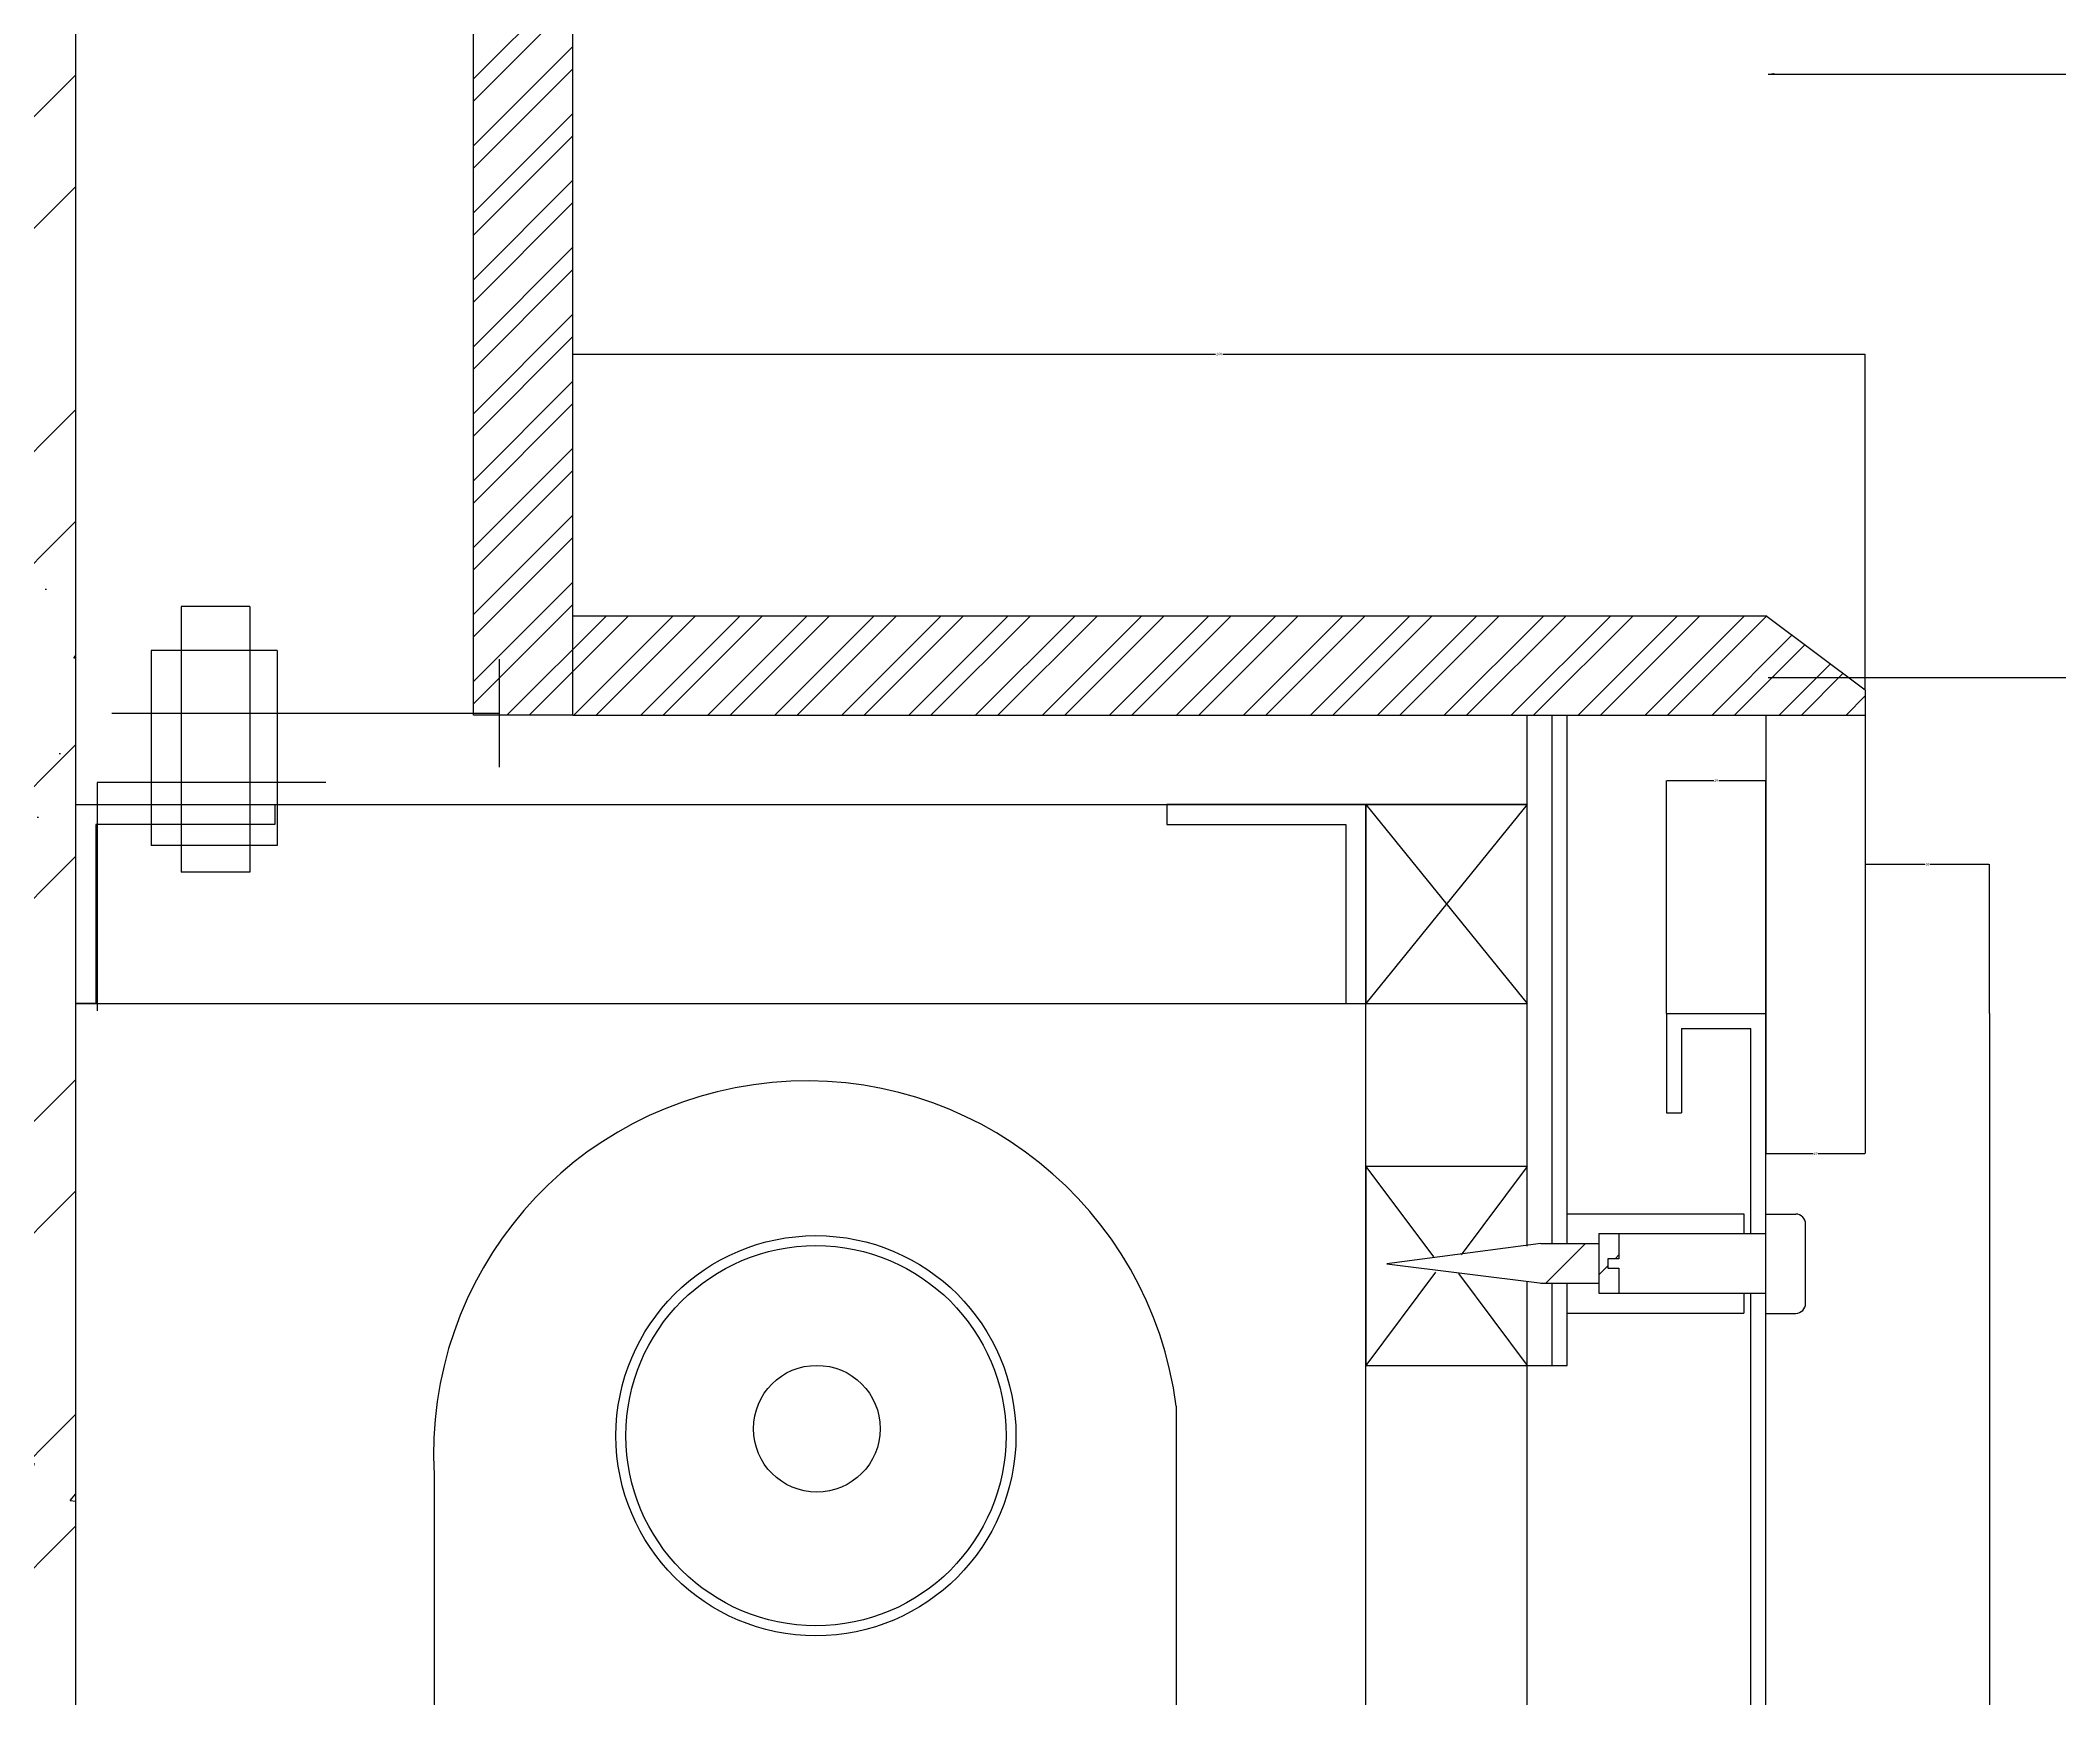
# Model space of a CAD drawing. Header units: metres. Extents: x -147314 to -144521, y -159478 to -156803.
# Drawn here: x -146699 to -145886, y -158114 to -157447 of the extents above; entities that cross this region are included whole.
import ezdxf

# ---------------------------------------------------------------- set-up
doc = ezdxf.new("R2010")
doc.units = ezdxf.units.M
for name, color, linetype in [('10', 8, 'Continuous'), ('10地线纹理填充', 8, 'Continuous'), ('15', 2, 'Continuous'), ('17', 1, 'Continuous'), ('3', 2, 'Continuous'), ('5', 3, 'Continuous'), ('6', 1, 'Continuous'), ('7', 7, 'Continuous'), ('窗线', 3, 'Continuous'), ('结构', 3, 'Continuous')]:
    doc.layers.add(name, color=color, linetype=linetype)
doc.dimstyles.get("Standard").update_dxf_attribs({"dimtxt": 2.5, "dimasz": 2.5, "dimexe": 1.25, "dimexo": 0.625, "dimtad": 1, "dimcen": 2.5, "dimazin": 3, "dimtfac": 1, "dimtmove": 0, "dimatfit": 3})

# ---------------------------------------------------------------- blocks, each defined once
blk = doc.blocks.new('40Χ40')
at = {"layer": '6'}
for p, q in [((-10.35, 51.26), (-6.35, 51.26)), ((-10.35, 15.26), (-10.35, 51.26)), ((-6.35, 51.26), (-6.35, 11.26)), ((-46.35, 15.26), (-10.35, 15.26)), ((-46.35, 11.26), (-46.35, 15.26)), ((-6.35, 11.26), (-46.35, 11.26))]:
    blk.add_line(p, q, dxfattribs=at)
blk = doc.blocks.new('_CLOSEDFILLED')
at = {"color": 0, "linetype": 'BYBLOCK'}
blk.add_solid([(-1, 0.2), (0, 0), (-1, -0.2)], dxfattribs=at)
blk = doc.blocks.new('*D1')
for p, q in [((-146484.43, -157678.35), (-146484.43, -157573.07)), ((-146484.18, -157573.07), (-146225.93, -157573.07)), ((-146222.93, -157573.07), (-145964.68, -157573.07)), ((-145964.43, -157708.35), (-145964.43, -157573.07))]:
    blk.add_line(p, q)
at = {"layer": 'Defpoints'}
for p in [(-146484.43, -157573.07), (-146484.43, -157678.35), (-145964.43, -157708.35)]:
    blk.add_point(p, dxfattribs=at)
at = {"layer": '7', "xscale": 0.25, "yscale": 0.25, "rotation": 180}
blk.add_blockref('_CLOSEDFILLED', (-146484.43, -157573.07), dxfattribs=at)
at = {"layer": '7', "xscale": 0.25, "yscale": 0.25}
blk.add_blockref('_CLOSEDFILLED', (-145964.43, -157573.07), dxfattribs=at)
at = {"layer": '7', "insert": (-146224.43, -157573.07), "char_height": 1, "attachment_point": 5}
blk.add_mtext('260', dxfattribs=at)
blk = doc.blocks.new('*D2')
for p, q in [((-145914.43, -157838.35), (-145914.43, -158468.09)), ((-145960.43, -158468.09), (-146004.68, -158468.09)), ((-146004.43, -159097.83), (-146004.43, -158468.09)), ((-145914.18, -158468.09), (-145958.43, -158468.09))]:
    blk.add_line(p, q)
at = {"layer": 'Defpoints'}
for p in [(-145914.43, -157838.35), (-145914.43, -158468.09), (-146004.43, -159097.83)]:
    blk.add_point(p, dxfattribs=at)
at = {"layer": '7', "xscale": 0.25, "yscale": 0.25}
blk.add_blockref('_CLOSEDFILLED', (-146004.43, -158468.09), dxfattribs=at)
at = {"layer": '7', "xscale": 0.25, "yscale": 0.25, "rotation": 180}
blk.add_blockref('_CLOSEDFILLED', (-145914.43, -158468.09), dxfattribs=at)
at = {"layer": '7', "insert": (-145959.43, -158468.09), "char_height": 1, "attachment_point": 5}
blk.add_mtext('90', dxfattribs=at)
blk = doc.blocks.new('*D5')
for p, q in [((-146044.43, -157838.35), (-146044.43, -157744.64)), ((-146044.18, -157744.64), (-146025.43, -157744.64)), ((-146023.43, -157744.64), (-146004.68, -157744.64)), ((-146004.43, -157838.35), (-146004.43, -157744.64))]:
    blk.add_line(p, q)
at = {"layer": 'Defpoints'}
for p in [(-146044.43, -157744.64), (-146044.43, -157838.35), (-146004.43, -157838.35)]:
    blk.add_point(p, dxfattribs=at)
at = {"layer": '7', "xscale": 0.25, "yscale": 0.25, "rotation": 180}
blk.add_blockref('_CLOSEDFILLED', (-146044.43, -157744.64), dxfattribs=at)
at = {"layer": '7', "xscale": 0.25, "yscale": 0.25}
blk.add_blockref('_CLOSEDFILLED', (-146004.43, -157744.64), dxfattribs=at)
at = {"layer": '7', "insert": (-146024.43, -157744.64), "char_height": 1, "attachment_point": 5}
blk.add_mtext('20', dxfattribs=at)
blk = doc.blocks.new('*D6')
for p, q in [((-146004.43, -157718.35), (-146004.43, -157894.64)), ((-145964.43, -157718.35), (-145964.43, -157894.64)), ((-146004.18, -157894.64), (-145985.43, -157894.64)), ((-145983.43, -157894.64), (-145964.68, -157894.64))]:
    blk.add_line(p, q)
at = {"layer": 'Defpoints'}
for p in [(-146004.43, -157718.35), (-145964.43, -157718.35), (-146004.43, -157894.64)]:
    blk.add_point(p, dxfattribs=at)
at = {"layer": '7', "xscale": 0.25, "yscale": 0.25, "rotation": 180}
blk.add_blockref('_CLOSEDFILLED', (-146004.43, -157894.64), dxfattribs=at)
at = {"layer": '7', "xscale": 0.25, "yscale": 0.25}
blk.add_blockref('_CLOSEDFILLED', (-145964.43, -157894.64), dxfattribs=at)
at = {"layer": '7', "insert": (-145984.43, -157894.64), "char_height": 1, "attachment_point": 5}
blk.add_mtext('20', dxfattribs=at)
blk = doc.blocks.new('*D8')
for p, q in [((-145964.43, -157718.35), (-145964.43, -157778.35)), ((-145964.18, -157778.35), (-145940.43, -157778.35)), ((-145938.43, -157778.35), (-145914.68, -157778.35)), ((-145914.43, -157838.35), (-145914.43, -157778.35))]:
    blk.add_line(p, q)
at = {"layer": 'Defpoints'}
for p in [(-145964.43, -157718.35), (-145964.43, -157778.35), (-145914.43, -157838.35)]:
    blk.add_point(p, dxfattribs=at)
at = {"layer": '7', "xscale": 0.25, "yscale": 0.25, "rotation": 180}
blk.add_blockref('_CLOSEDFILLED', (-145964.43, -157778.35), dxfattribs=at)
at = {"layer": '7', "xscale": 0.25, "yscale": 0.25}
blk.add_blockref('_CLOSEDFILLED', (-145914.43, -157778.35), dxfattribs=at)
at = {"layer": '7', "insert": (-145939.43, -157778.35), "char_height": 1, "attachment_point": 5}
blk.add_mtext('60', dxfattribs=at)

msp = doc.modelspace()

# ---------------------------------------------------------------- hatches: boundary and pattern name
at = {"layer": '10'}
h = msp.add_hatch(dxfattribs=at)
h.set_pattern_fill('AR-CONC')
h.paths.add_polyline_path([(-147164.43, -159478.35), (-146684.43, -159478.35), (-146684.43, -156802.58), (-147164.43, -156802.58)])
h = msp.add_hatch(dxfattribs=at)
h.set_pattern_fill('ANSI32', scale=10)
h.paths.add_polyline_path([(-146684.43, -156802.58), (-147164.43, -156802.58), (-147164.43, -159478.35), (-146684.43, -159478.35)])
h = msp.add_hatch(dxfattribs=at)
h.set_pattern_fill('ANSI32', scale=2)
h.paths.add_polyline_path([(-146484.43, -156802.58), (-146524.43, -156802.58), (-146524.43, -157717.64), (-146514.03, -157717.64), (-146514.03, -157718.35), (-146484.43, -157718.35)])
h.paths.add_polyline_path([(-145964.43, -157718.35), (-145964.43, -157708.35), (-146004.43, -157678.35), (-146484.43, -157678.35), (-146484.43, -157718.35)])
at = {"layer": '10地线纹理填充'}
h = msp.add_hatch(dxfattribs=at)
h.set_pattern_fill('ANSI31', scale=4)
h.paths.add_polyline_path([(-146063.59, -157937.04), (-146063.59, -157926.89), (-146071.59, -157926.89), (-146071.59, -157950.89), (-146063.59, -157950.89), (-146063.59, -157940.76), (-146067.97, -157940.76), (-146067.97, -157937.04)])
h = msp.add_hatch(dxfattribs=at)
h.set_pattern_fill('ANSI31', scale=48)
h.paths.add_polyline_path([(-146094.4, -157946.89), (-146071.59, -157946.89), (-146071.59, -157930.89), (-146094.93, -157930.89), (-146157.01, -157939.06)])

# ---------------------------------------------------------------- linework, layer by layer
at = {"layer": '10'}
for p, q in [((-146684.43, -157754.35), (-146100.43, -157754.35)), ((-146165.43, -159398.35), (-146165.43, -157754.35)), ((-146684.43, -157834.35), (-146100.43, -157834.35)), ((-146241.7, -157996.36), (-146242.07, -159290.56)), ((-146540.25, -158024), (-146540.25, -159290.56))]:
    msp.add_line(p, q, dxfattribs=at)
for centre, radius in [((-146386.65, -158008.19), 80.47), ((-146386.65, -158008.19), 76.47), ((-146386.29, -158005.38), 25.49)]:
    msp.add_circle(centre, radius, dxfattribs=at)
msp.add_arc((-146390.48, -158015.48), 150.01, 7.32, 183.26, dxfattribs=at)
at = {"layer": '15'}
for p, q in [((-146484.43, -157678.35), (-146004.43, -157678.35)), ((-145964.43, -157708.35), (-146004.43, -157678.35)), ((-145964.43, -157708.35), (-145964.43, -157718.35)), ((-146484.43, -157718.35), (-145964.43, -157718.35))]:
    msp.add_line(p, q, dxfattribs=at)
at = {"layer": '17'}
for p, q in [((-146100.43, -157931.62), (-146100.43, -157718.35)), ((-146090.43, -157930.89), (-146090.43, -157718.35)), ((-146084.43, -157930.89), (-146084.43, -157718.35)), ((-146100.43, -157754.35), (-146165.43, -157834.35)), ((-146165.43, -157754.35), (-146100.43, -157834.35)), ((-146100.43, -157754.35), (-146165.43, -157754.35)), ((-146165.43, -157754.35), (-146165.43, -157834.35)), ((-146165.43, -157834.35), (-146100.43, -157834.35)), ((-146044.43, -157838.35), (-146044.43, -157878.35)), ((-146044.43, -157838.35), (-146004.43, -157838.35)), ((-146038.43, -157844.35), (-146038.43, -157878.35)), ((-146038.43, -157844.35), (-146010.43, -157844.35)), ((-146010.43, -157926.89), (-146010.43, -157844.35)), ((-146004.43, -159097.83), (-146004.43, -157838.35)), ((-146044.43, -157878.35), (-146038.43, -157878.35)), ((-146084.53, -157918.89), (-146013.27, -157918.89)), ((-146013.27, -157918.89), (-146013.27, -157926.89)), ((-146004.43, -157919.05), (-145992.43, -157919.05)), ((-145988.43, -157954.98), (-145988.43, -157923.05)), ((-145988.43, -157954.98), (-145988.43, -157923.05)), ((-146094.93, -157930.89), (-146157.01, -157939.06)), ((-146094.93, -157930.89), (-146071.59, -157930.89)), ((-146157.01, -157939.06), (-146094.4, -157946.89)), ((-146100.43, -158958.15), (-146100.43, -157946.14)), ((-146094.93, -157946.89), (-146071.59, -157946.89)), ((-146090.43, -157979.89), (-146090.43, -157946.89)), ((-146084.43, -157979.89), (-146084.43, -157946.89)), ((-146013.27, -157950.89), (-146013.27, -157958.89)), ((-146010.43, -159091.83), (-146010.43, -157950.89)), ((-146084.53, -157958.89), (-146013.27, -157958.89)), ((-146004.43, -157958.98), (-145992.43, -157958.98)), ((-146100.43, -157979.89), (-146084.43, -157979.89))]:
    msp.add_line(p, q, dxfattribs=at)
msp.add_lwpolyline([(-146100.43, -157931.94), (-146100.43, -157899.89), (-146165.43, -157899.89), (-146165.43, -157979.89), (-146100.43, -157979.89), (-146100.43, -157946.46)], dxfattribs=at)
for centre, start, end in [((-145992.43, -157923.05), 0, 90), ((-145992.43, -157923.05), 0, 90), ((-145992.43, -157954.98), 270, 0), ((-145992.43, -157954.98), 270, 0)]:
    msp.add_arc(centre, 4, start, end, dxfattribs=at)
at = {"layer": '3'}
msp.add_line((-146684.43, -159478.35), (-146684.43, -156802.58), dxfattribs=at)
at = {"layer": '5'}
for p, q in [((-146524.43, -157718.35), (-146524.43, -156802.58)), ((-146484.43, -157718.35), (-146484.43, -156802.58)), ((-146484.43, -157718.35), (-146524.43, -157718.35)), ((-146484.43, -157718.35), (-145964.43, -157718.35))]:
    msp.add_line(p, q, dxfattribs=at)
at = {"layer": '6'}
for p, q in [((-146165.43, -157899.89), (-146138.16, -157936.25)), ((-146100.43, -157899.89), (-146127.1, -157935.45)), ((-146071.59, -157926.89), (-146013.27, -157926.89)), ((-146071.59, -157926.89), (-146004.63, -157926.89)), ((-146070.93, -157926.89), (-146004.43, -157926.89)), ((-146137.36, -157942.46), (-146165.43, -157979.89)), ((-146128.1, -157943), (-146100.43, -157979.89)), ((-146071.59, -157950.89), (-146013.27, -157950.89)), ((-146070.93, -157950.89), (-146004.43, -157950.89)), ((-146070.93, -157950.89), (-146004.43, -157950.89))]:
    msp.add_line(p, q, dxfattribs=at)
at = {"layer": '7'}
msp.add_line((-146044.43, -157838.35), (-146044.43, -157768.14), dxfattribs=at)
at = {"layer": '窗线'}
for p, q in [((-146642.07, -157674.7), (-146642.07, -157781.49)), ((-146614.49, -157674.7), (-146642.07, -157674.7)), ((-146614.49, -157674.7), (-146614.49, -157781.49)), ((-146654.2, -157692.34), (-146654.2, -157770.78)), ((-146603.46, -157692.34), (-146654.2, -157692.34)), ((-146603.46, -157692.34), (-146603.46, -157770.78)), ((-146603.46, -157770.78), (-146654.2, -157770.78)), ((-146614.49, -157781.49), (-146642.07, -157781.49))]:
    msp.add_line(p, q, dxfattribs=at)
for points in [[(-146514.03, -157739.33), (-146514.03, -157695.86)], [(-146513.79, -157717.64), (-146670.03, -157717.64)], [(-146583.89, -157745.39), (-146675.85, -157745.39), (-146675.85, -157837.32)]]:
    msp.add_lwpolyline(points, dxfattribs=at)
at = {"layer": '结构'}
for p, q in [((-146071.59, -157926.89), (-146071.59, -157937.04)), ((-146071.59, -157926.89), (-146071.59, -157950.89)), ((-146063.59, -157926.89), (-146063.59, -157937.04)), ((-146063.59, -157937.04), (-146067.97, -157937.04)), ((-146067.97, -157937.04), (-146067.97, -157940.76)), ((-146067.97, -157940.76), (-146063.59, -157940.76)), ((-146063.59, -157940.76), (-146063.59, -157950.89)), ((-146074.93, -157958.89), (-146074.93, -157958.89))]:
    msp.add_line(p, q, dxfattribs=at)

# ---------------------------------------------------------------- block references
at = {"layer": '7', "yscale": 2, "zscale": 2, "rotation": 180}
for p, xscale in [((-146697.13, -157731.83), 2), ((-146152.73, -157731.83), -2)]:
    msp.add_blockref('40Χ40', p, dxfattribs=dict(at, xscale=xscale))

# ---------------------------------------------------------------- dimensions: what is measured, and where the dimension line sits
at = {"layer": '7'}
for base, p1, p2, text, picture, middle in [((-146484.43, -157573.07), (-146484.43, -157678.35), (-145964.43, -157708.35), '260', '*D1', (-146224.43, -157573.07)), ((-146004.43, -157894.64), (-146004.43, -157718.35), (-145964.43, -157718.35), '20', '*D6', (-145984.43, -157894.64)), ((-145964.43, -157778.35), (-145964.43, -157718.35), (-145914.43, -157838.35), '60', '*D8', (-145939.43, -157778.35)), ((-146044.43, -157744.64), (-146044.43, -157838.35), (-146004.43, -157838.35), '20', '*D5', (-146024.43, -157744.64))]:
    dim = msp.add_linear_dim(base=base, p1=p1, p2=p2, text=text, dimstyle='Standard', dxfattribs=at)
    dim.commit()
    dim.dimension.update_dxf_attribs({"geometry": picture, "text_midpoint": middle})
dim = msp.add_linear_dim(base=(-145914.43, -158468.09), p1=(-145914.43, -157838.35), p2=(-146004.43, -159097.83), dimstyle='Standard', dxfattribs=at)
dim.commit()
dim.dimension.update_dxf_attribs({"geometry": '*D2', "text_midpoint": (-145959.43, -158468.09)})

# ---------------------------------------------------------------- leaders
for points in [[(-146003.53, -157460.44), (-144523.32, -157460.44)], [(-146003.53, -157703.18), (-144523.32, -157703.18)]]:
    msp.add_leader(points, dimstyle='Standard', dxfattribs=at)

doc.saveas('drawing.dxf')
